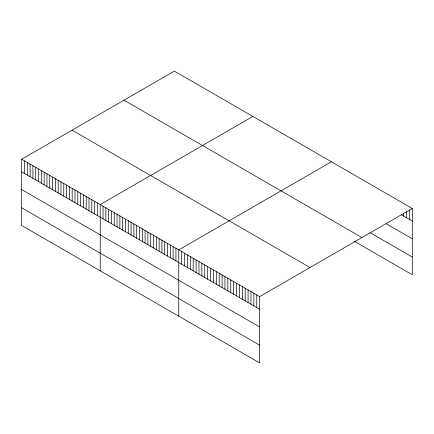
<?xml version="1.0" encoding="UTF-8"?>
<svg xmlns="http://www.w3.org/2000/svg" width="434" height="434" viewBox="0 0 434 434"><rect width="100%" height="100%" fill="white"/><g stroke="black" fill="none" stroke-linecap="round" stroke-linejoin="round"><path stroke-width="0.65" d="M21.7 159.24L259.646 296.617L259.646 362.895L21.7 225.517L21.7 159.24L174.354 71.105L412.3 208.483L412.3 274.76L354.513 241.396M252.876 116.437L100.221 204.571L100.221 270.854M331.397 161.773L178.743 249.908L178.743 316.185M259.646 296.617L412.3 208.483M401.32 214.77L412.3 221.112M386.298 223.803L412.3 238.814M370.115 232.7L412.3 257.058M123.978 100.189L361.923 237.566M72.077 130.157L310.022 267.528M21.7 171.869L259.646 309.247M21.7 189.577L259.646 326.948M21.7 207.815L259.646 345.193M409.408 210.137L409.408 219.441M406.522 211.792L406.522 217.776M403.631 213.447L403.631 216.105M256.754 294.946L256.754 307.576M253.868 293.281L253.868 305.91M250.977 291.61L250.977 304.239M248.085 289.945L248.085 302.574M245.199 288.274L245.199 300.903M242.308 286.608L242.308 299.238M239.422 284.937L239.422 297.567M236.53 283.272L236.53 295.901M233.638 281.601L233.638 294.23M230.752 279.935L230.752 292.565M227.861 278.265L227.861 290.894M224.975 276.599L224.975 289.228M222.083 274.928L222.083 287.558M219.192 273.263L219.192 285.892M216.306 271.592L216.306 284.221M213.414 269.926L213.414 282.556M210.528 268.255L210.528 280.885M207.636 266.59L207.636 279.219M204.745 264.919L204.745 277.548M201.859 263.254L201.859 275.883M198.967 261.583L198.967 274.212M196.081 259.917L196.081 272.547M193.19 258.246L193.19 270.876M190.298 256.581L190.298 269.21M187.412 254.91L187.412 267.545M184.521 253.244L184.521 265.874M181.634 251.574L181.634 264.208M175.938 248.286L175.938 260.921M173.133 246.669L173.133 259.299M170.329 245.053L170.329 257.682M167.524 243.431L167.524 256.06M164.719 241.814L164.719 254.443M161.92 240.192L161.92 252.821M159.115 238.575L159.115 251.205M156.311 236.953L156.311 249.583M153.506 235.337L153.506 247.966M150.701 233.714L150.701 246.349M147.896 232.098L147.896 244.727M145.092 230.481L145.092 243.111M142.287 228.859L142.287 241.488M139.482 227.242L139.482 239.872M136.677 225.62L136.677 238.25M133.873 224.004L133.873 236.633M131.068 222.382L131.068 235.011M128.263 220.765L128.263 233.394M125.459 219.143L125.459 231.778M122.654 217.526L122.654 230.156M119.855 215.91L119.855 228.539M117.05 214.287L117.05 226.917M114.245 212.671L114.245 225.3M111.44 211.049L111.44 223.678M108.636 209.432L108.636 222.062M105.831 207.81L105.831 220.439M103.026 206.193L103.026 218.823M97.417 202.955L97.417 215.584M94.612 201.338L94.612 213.967M91.807 199.716L91.807 212.345M89.003 198.099L89.003 210.729M86.198 196.477L86.198 209.107M83.393 194.861L83.393 207.49M80.594 193.238L80.594 205.868M77.789 191.622L77.789 204.251M74.984 190L74.984 202.635M72.18 188.383L72.18 201.013M69.375 186.761L69.375 199.396M66.57 185.144L66.57 197.774M63.765 183.528L63.765 196.157M60.961 181.906L60.961 194.535M58.156 180.289L58.156 192.918M55.351 178.667L55.351 191.296M52.547 177.05L52.547 189.68M49.742 175.428L49.742 188.058M46.937 173.812L46.937 186.441M44.132 172.189L44.132 184.824M41.333 170.573L41.333 183.202M38.528 168.956L38.528 181.586M35.724 167.334L35.724 179.964M32.919 165.717L32.919 178.347M30.114 164.095L30.114 176.725M27.309 162.479L27.309 175.108M24.505 160.857L24.505 173.486"/></g></svg>
